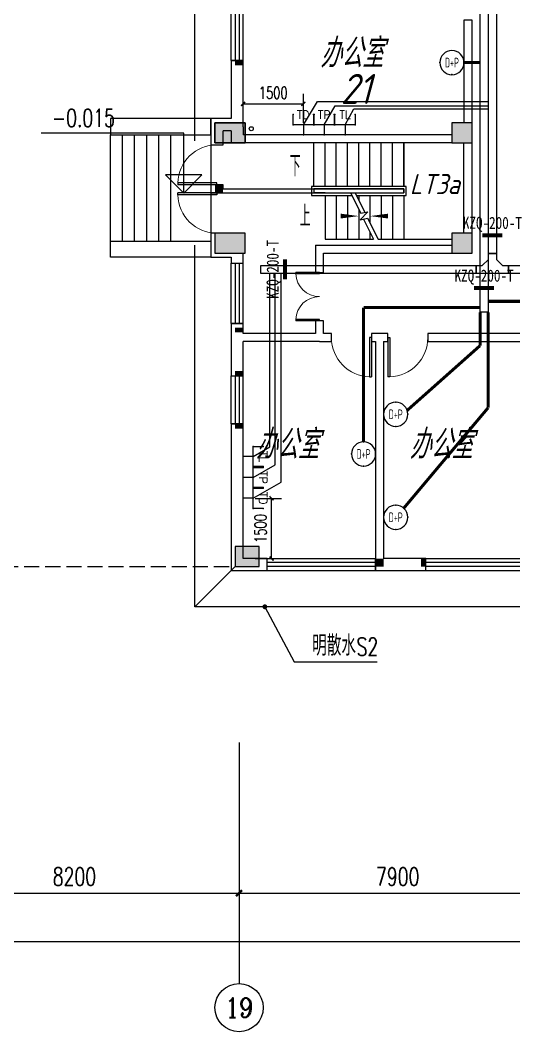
# Model space of a CAD drawing. Extents: x 1398449 to 2142961, y 256969 to 1032940.
# Drawn here: x 1629441 to 1641731, y 813176 to 838354 of the extents above; entities that cross this region are included whole.
import ezdxf
from ezdxf.enums import TextEntityAlignment as Align

# ---------------------------------------------------------------- set-up
doc = ezdxf.new("R2010")
doc.units = 0
doc.header["$LTSCALE"] = 1500
doc.header["$PDSIZE"] = 50
doc.linetypes.add('DASH', pattern=[0.35, 0.25, -0.1])
for name, color, linetype in [('1-建筑底图', 8, 'Continuous'), ('AXIS_TEXT', 7, 'Continuous'), ('CABLETRAY_PDS', 6, 'Continuous'), ('EQUIP-通讯', 3, 'Continuous'), ('TEL_DIM', 3, 'Continuous'), ('WIRE-综合布线', 5, 'Continuous'), ('光纤点位', 3, 'Continuous'), ('内网桥架', 1, 'Continuous'), ('抗震支吊架', 2, 'Continuous'), ('水', 5, 'Continuous'), ('红机电话', 3, 'Continuous'), ('结构柱子', 253, 'Continuous'), ('蓝机电话', 3, 'Continuous')]:
    doc.layers.add(name, color=color, linetype=linetype)
doc.layers.add('内网线路', color=1, linetype='Continuous', lineweight=30)
doc.styles.add('_TCH_AXIS', font='COMPLEX', dxfattribs={"bigfont": 'GBCBIG'})
doc.styles.add('_TCH_DIM', font='SIMPLEX', dxfattribs={"bigfont": 'GBCBIG'})
doc.styles.add('_TCH_DIM_T3', font='SIMPLEX', dxfattribs={"width": 0.705882, "bigfont": 'GBCBIG'})
doc.styles.add('_TEL_ATTDEF', font='GBENOR', dxfattribs={"width": 0.8, "height": 3, "bigfont": 'GBCBIG'})
doc.styles.add('_TEL_DIM', font='SIMPLEX', dxfattribs={"width": 0.8, "height": 3.5, "bigfont": 'HZTXT'})
doc.styles.add('A_DIM', font='simplex.shx', dxfattribs={"width": 0.7, "bigfont": 'gbcbig.shx'})
doc.styles.add('COMPLEX', font='COMPLEX')
doc.styles.add('kzcad', font='', dxfattribs={"width": 0.8})
doc.styles.get("Standard").update_dxf_attribs({"font": 'gbeitc.shx', "bigfont": 'gbcbig.shx'})
doc.styles.get('kzcad').set_extended_font_data('SimSun')
doc.linetypes.add('JIEDI', pattern='A,1.25,-0.25,0.25,-0.25,0.625,["/",Standard,S=0.6,R=0,X=0,Y=-0.3],0.625,-0.25,0.25,-0.25', length=4)
doc.dimstyles.new('_TCH_ARCH&&100', dxfattribs={"dimtxt": 297.5, "dimasz": 100, "dimexe": 250, "dimexo": 300, "dimgap": 126.25, "dimtad": 1, "dimdec": 0, "dimzin": 0, "dimdsep": 46, "dimtxsty": '_TCH_DIM_T3', "dimblk": 'ARCHTICK', "dimcen": 0.09, "dimclrt": 7, "dimazin": 2, "dimtfac": 1, "dimtdec": 0, "dimtix": 1, "dimtmove": 2, "dimatfit": 3, "dimfxl": 1, "dimtolj": 1, "dimtzin": 0, "dimarcsym": 0})
doc.dimstyles.new('_TCH_ARCH&&150', dxfattribs={"dimtxt": 446.25, "dimasz": 150, "dimexe": 375, "dimexo": 450, "dimgap": 189.375, "dimtad": 1, "dimdec": 0, "dimzin": 0, "dimdsep": 46, "dimtxsty": '_TCH_DIM_T3', "dimblk": 'ARCHTICK', "dimcen": 0.09, "dimclrt": 7, "dimazin": 2, "dimtfac": 1, "dimtdec": 0, "dimtix": 1, "dimtmove": 2, "dimatfit": 3, "dimfxl": 1, "dimtolj": 1, "dimtzin": 0, "dimarcsym": 0})

# ---------------------------------------------------------------- blocks, each defined once
blk = doc.blocks.new('A$C7C7335C3')
at = {"layer": '结构柱子'}
h = blk.add_hatch(color=6, dxfattribs=at)
h.dxf.hatch_style = 1
h.paths.add_polyline_path([(115950, 10550), (115950, 11050), (115200, 11050), (115200, 10550)])
h = blk.add_hatch(color=6, dxfattribs=at)
h.dxf.hatch_style = 1
h.paths.add_polyline_path([(121100, 10550), (121600, 10550), (121600, 11050), (121100, 11050)])
h = blk.add_hatch(color=6, dxfattribs=at)
h.dxf.hatch_style = 1
h.paths.add_polyline_path([(115950, 7800), (115950, 8300), (115200, 8300), (115200, 7800)])
h = blk.add_hatch(color=6, dxfattribs=at)
h.dxf.hatch_style = 1
h.paths.add_polyline_path([(121100, 7800), (121600, 7800), (121600, 8300), (121100, 8300)])
h = blk.add_hatch(color=6, dxfattribs=at)
h.dxf.hatch_style = 1
h.paths.add_polyline_path([(115700, 500), (115700, 0), (116300, 0), (116300, 500)])
at = {"layer": '结构柱子', "color": 6}
for points in [[(115200, 10550), (115950, 10550), (115950, 11050), (115200, 11050)], [(121600, 11050), (121100, 11050), (121100, 10550), (121600, 10550)], [(115200, 7800), (115950, 7800), (115950, 8300), (115200, 8300)], [(121600, 8300), (121100, 8300), (121100, 7800), (121600, 7800)], [(116300, 500), (115700, 500), (115700, 0), (116300, 0)]]:
    blk.add_lwpolyline(points, close=True, dxfattribs=at)
blk = doc.blocks.new('shui2')
at = {"layer": '水'}
blk.add_circle((566145, 435408), 50, dxfattribs=at)
blk = doc.blocks.new('$DorLib2D$00000001')
for p, q in [((0.45, 0.975), (0.5, 0.975)), ((0.45, 0), (0.45, 0.975)), ((0.5, 0), (0.5, 0.975)), ((0.5, 0), (0.45, 0))]:
    blk.add_line(p, q)
at = {"lineweight": 13}
blk.add_arc((0.475, 0), 0.975, 91.4693, 180, dxfattribs=at)
blk = doc.blocks.new('$TCHSYS$WIN2D')
for p, q in [((-0.5, 0.5), (0.5, 0.5)), ((-0.5, 0.5), (-0.5, -0.5)), ((0.5, 0.5), (0.5, -0.5)), ((0.5, 0.1667), (-0.5, 0.1667)), ((0.5, -0.1667), (-0.5, -0.1667)), ((-0.5, -0.5), (0.5, -0.5))]:
    blk.add_line(p, q)
blk = doc.blocks.new('$DorLib2D$00000002')
for p, q in [((-0.5, 0), (-0.5, 0.4875)), ((-0.475, 0.4875), (-0.5, 0.4875)), ((-0.475, 0), (-0.475, 0.4875)), ((0.475, 0), (0.475, 0.4875)), ((0.475, 0.4875), (0.5, 0.4875)), ((0.5, 0), (0.5, 0.4875)), ((-0.5, 0), (-0.475, 0)), ((0.5, 0), (0.475, 0))]:
    blk.add_line(p, q)
at = {"lineweight": 13}
for centre, start, end in [((-0.4875, 0), 0, 88.53072), ((0.4875, 0), 91.46928, 180)]:
    blk.add_arc(centre, 0.4875, start, end, dxfattribs=at)
blk = doc.blocks.new('_AXISO')
blk.add_circle((0, 0), 0.5)
at = {"layer": 'AXIS_TEXT', "style": 'COMPLEX', "width": 1.041667}
blk.add_attdef('A', text='', height=0.56, dxfattribs=at).set_placement((-0.25, -0.28), (0.25, -0.28), align=Align.FIT)
blk = doc.blocks.new('_ArchTick')
at = {"color": 0, "linetype": 'ByBlock', "const_width": 0.4}
blk.add_lwpolyline([(-0.5, -0.5), (0.5, 0.5)], dxfattribs=at)
blk = doc.blocks.new('*D321')
at = {"layer": '1-建筑底图', "color": 0, "lineweight": -2, "transparency": 16777216}
for p, q in [((-100, -4728), (-100, -9603)), ((139100, -4728), (139100, -9603)), ((-100, -9228), (139100, -9228))]:
    blk.add_line(p, q, dxfattribs=at)
at = {"layer": 'Defpoints', "color": 0}
for p in [(-100, -4278), (139100, -4278), (139100, -9228)]:
    blk.add_point(p, dxfattribs=at)
at = {"layer": '1-建筑底图', "color": 0, "lineweight": -2, "transparency": 16777216, "xscale": 150, "yscale": 150, "zscale": 150, "rotation": 180}
blk.add_blockref('_ArchTick', (-100, -9228), dxfattribs=at)
at = {"layer": '1-建筑底图', "color": 0, "lineweight": -2, "transparency": 16777216, "xscale": 150, "yscale": 150, "zscale": 150}
blk.add_blockref('_ArchTick', (139100, -9228), dxfattribs=at)
at = {"layer": '1-建筑底图', "color": 7, "transparency": 16777216, "insert": (69500, -8816), "char_height": 446.2, "attachment_point": 5, "style": '_TCH_DIM_T3'}
blk.add_mtext('\\A1;139200', dxfattribs=at)
blk = doc.blocks.new('*D340')
at = {"layer": '1-建筑底图', "color": 0, "lineweight": -2, "transparency": 16777216}
for p, q in [((107600, -4728), (107600, -8403)), ((115800, -4728), (115800, -8403)), ((107600, -8028), (115800, -8028))]:
    blk.add_line(p, q, dxfattribs=at)
at = {"layer": 'Defpoints', "color": 0}
for p in [(107600, -4278), (115800, -4278), (115800, -8028)]:
    blk.add_point(p, dxfattribs=at)
at = {"layer": '1-建筑底图', "color": 0, "lineweight": -2, "transparency": 16777216, "xscale": 150, "yscale": 150, "zscale": 150, "rotation": 180}
blk.add_blockref('_ArchTick', (107600, -8028), dxfattribs=at)
at = {"layer": '1-建筑底图', "color": 0, "lineweight": -2, "transparency": 16777216, "xscale": 150, "yscale": 150, "zscale": 150}
blk.add_blockref('_ArchTick', (115800, -8028), dxfattribs=at)
at = {"layer": '1-建筑底图', "color": 7, "transparency": 16777216, "insert": (111700, -7616), "char_height": 446.2, "attachment_point": 5, "style": '_TCH_DIM_T3'}
blk.add_mtext('\\A1;8200', dxfattribs=at)
blk = doc.blocks.new('*D341')
at = {"layer": '1-建筑底图', "color": 0, "lineweight": -2, "transparency": 16777216}
for p, q in [((115800, -4728), (115800, -8403)), ((123700, -4728), (123700, -8403)), ((115800, -8028), (123700, -8028))]:
    blk.add_line(p, q, dxfattribs=at)
at = {"layer": 'Defpoints', "color": 0}
for p in [(115800, -4278), (123700, -4278), (123700, -8028)]:
    blk.add_point(p, dxfattribs=at)
at = {"layer": '1-建筑底图', "color": 0, "lineweight": -2, "transparency": 16777216, "xscale": 150, "yscale": 150, "zscale": 150, "rotation": 180}
blk.add_blockref('_ArchTick', (115800, -8028), dxfattribs=at)
at = {"layer": '1-建筑底图', "color": 0, "lineweight": -2, "transparency": 16777216, "xscale": 150, "yscale": 150, "zscale": 150}
blk.add_blockref('_ArchTick', (123700, -8028), dxfattribs=at)
at = {"layer": '1-建筑底图', "color": 7, "transparency": 16777216, "insert": (119750, -7616), "char_height": 446.2, "attachment_point": 5, "style": '_TCH_DIM_T3'}
blk.add_mtext('\\A1;7900', dxfattribs=at)
blk = doc.blocks.new('$equip_U$00000080(win7-PC-hzk)')
blk.add_circle((0, 0.5), 0.5)
for p in [(0, 0.999), (-0.5, 0.5), (0.5, 0.5)]:
    blk.add_point(p)
at = {"color": 7, "style": '_TEL_DIM', "width": 0.7}
blk.add_attdef('$TEXT$', text='', height=0.4, dxfattribs=at).set_placement((0, 0.5), align=Align.MIDDLE_CENTER)
at = {"color": 7, "style": '_TEL_DIM', "flags": 1}
for tag in ['A', 'REMARK']:
    blk.add_attdef(tag, text='', height=0.00002, dxfattribs=at).set_placement((0, 0), align=Align.MIDDLE_CENTER)
blk = doc.blocks.new('$equip$00001867')
for p, q in [((-0.5, 0.499), (-0.5, 0.999)), ((0.5, 0.999), (0.5, 0.499)), ((0.5, 0.499), (-0.5, 0.499)), ((0, 0.5), (0, 0))]:
    blk.add_line(p, q)
for p in [(-0.5, 0.999), (0.5, 0.999), (-0.5, 0.499), (0, 0), (0.5, 0.499)]:
    blk.add_point(p)
at = {"color": 7, "style": '_TEL_DIM'}
blk.add_attdef('$TEXT$', text='', height=0.4, dxfattribs=at).set_placement((0, 0.999), align=Align.MIDDLE_CENTER)
at = {"color": 7, "style": '_TEL_DIM', "flags": 1}
blk.add_attdef('A', text='', height=0.00002, dxfattribs=at).set_placement((0, 0), align=Align.MIDDLE_CENTER)
blk = doc.blocks.new('$equip$00002670')
for p, q in [((-0.5, 0.499), (-0.5, 0.999)), ((0.5, 0.999), (0.5, 0.499)), ((0.5, 0.499), (-0.5, 0.499)), ((0, 0.5), (0, 0))]:
    blk.add_line(p, q)
for p in [(-0.5, 0.999), (0.5, 0.999), (-0.5, 0.499), (0, 0), (0.5, 0.499)]:
    blk.add_point(p)
at = {"color": 7, "style": '_TEL_DIM'}
blk.add_attdef('$TEXT$', text='', height=0.4, dxfattribs=at).set_placement((0, 0.999), align=Align.MIDDLE_CENTER)
at = {"color": 7, "style": '_TEL_DIM', "flags": 1}
blk.add_attdef('A', text='', height=0.000025, dxfattribs=at).set_placement((0, 0), align=Align.MIDDLE_CENTER)
blk = doc.blocks.new('*D1029')
at = {"layer": 'Defpoints', "color": 0, "transparency": 16777216}
for p in [(1634991, 826454), (1635699, 826454), (1634991, 824954)]:
    blk.add_point(p, dxfattribs=at)
at = {"layer": 'TEL_DIM', "color": 0, "lineweight": -2, "transparency": 16777216}
for p, q in [((1635291, 826454), (1635949, 826454)), ((1635699, 824954), (1635699, 826454)), ((1635291, 824954), (1635949, 824954))]:
    blk.add_line(p, q, dxfattribs=at)
at = {"layer": 'TEL_DIM', "color": 0, "lineweight": -2, "transparency": 16777216, "xscale": 100, "yscale": 100, "zscale": 100}
for p, rotation in [((1635699, 826454), 90), ((1635699, 824954), 270)]:
    blk.add_blockref('_ArchTick', p, dxfattribs=dict(at, rotation=rotation))
at = {"layer": 'TEL_DIM', "color": 7, "transparency": 16777216, "insert": (1635424, 825704), "char_height": 297.5, "attachment_point": 5, "rotation": 90, "style": '_TCH_DIM_T3'}
blk.add_mtext('\\A1;1500', dxfattribs=at)
blk = doc.blocks.new('*D989')
at = {"layer": 'Defpoints', "color": 0, "transparency": 16777216}
for p in [(1636491, 836274), (1634991, 835504), (1636491, 835504)]:
    blk.add_point(p, dxfattribs=at)
at = {"layer": 'TEL_DIM', "color": 0, "lineweight": -2, "transparency": 16777216}
for p, q in [((1634991, 835804), (1634991, 836524)), ((1636491, 835804), (1636491, 836524)), ((1634991, 836274), (1636491, 836274))]:
    blk.add_line(p, q, dxfattribs=at)
at = {"layer": 'TEL_DIM', "color": 0, "lineweight": -2, "transparency": 16777216, "xscale": 100, "yscale": 100, "zscale": 100, "rotation": 180}
blk.add_blockref('_ArchTick', (1634991, 836274), dxfattribs=at)
at = {"layer": 'TEL_DIM', "color": 0, "lineweight": -2, "transparency": 16777216, "xscale": 100, "yscale": 100, "zscale": 100}
blk.add_blockref('_ArchTick', (1636491, 836274), dxfattribs=at)
at = {"layer": 'TEL_DIM', "color": 7, "transparency": 16777216, "insert": (1635741, 836549), "char_height": 297.5, "attachment_point": 5, "style": '_TCH_DIM_T3'}
blk.add_mtext('\\A1;1500', dxfattribs=at)
blk = doc.blocks.new('1-一层建筑底图')
at = {"layer": '1-建筑底图'}
h = blk.add_hatch(color=256, dxfattribs=at)
h.dxf.hatch_style = 1
h.paths.add_polyline_path([(115950, 10650), (115200, 10650), (115200, 11150), (115950, 11150)])
for points in [[(121600, 10650), (121600, 11150), (121100, 11150), (121100, 10650)], [(115950, 8400), (115200, 8400), (115200, 7900), (115950, 7900)], [(121600, 7900), (121600, 8400), (121100, 8400), (121100, 7900)]]:
    blk.add_hatch(color=256, dxfattribs=at).paths.add_polyline_path(points)
for p, q in [((121600, 13700), (121400, 13700)), ((121400, 13700), (121400, 11150)), ((121600, 11150), (121600, 13700)), ((115900, 12700), (115600, 12700)), ((115600, 12700), (115600, 11250)), ((115900, 11050), (115900, 12700)), ((115100, 11250), (115100, 10600)), ((115600, 11250), (115100, 11250)), ((121600, 11150), (121100, 11150)), ((121100, 11150), (121100, 10650)), ((121600, 10650), (121600, 11150)), ((114420.5, 10885.3), (110869.3, 10885.3)), ((112600, 8200), (112600, 10850)), ((112900, 8200), (112900, 10850)), ((113200, 8200), (113200, 10850)), ((113500, 8200), (113500, 10850)), ((113800, 8200), (113800, 10850)), ((114100, 8200), (114100, 10850)), ((114420.5, 9398.3), (114420.5, 10885.3)), ((115400, 10600), (115400, 10950)), ((115600, 10950), (115400, 10950)), ((115600, 10950), (115600, 10650)), ((115900, 11050), (115900, 10850)), ((121100, 10850), (115900, 10850)), ((115100, 10600), (115100, 9600)), ((115100, 10600), (115400, 10600)), ((121100, 10650), (115600, 10650)), ((119900, 10650), (117660, 10650)), ((117660, 9560), (117660, 10650)), ((117940, 9560), (117940, 10650)), ((118220, 9560), (118220, 10650)), ((118500, 9560), (118500, 10650)), ((118780, 9560), (118780, 10650)), ((119060, 9560), (119060, 10650)), ((119340, 9560), (119340, 10650)), ((119620, 9560), (119620, 10650)), ((119900, 9560), (119900, 10650)), ((121100, 10650), (119900, 10650)), ((119900, 10650), (119900, 9560)), ((121100, 10650), (121600, 10650)), ((121400, 8400), (121400, 10650)), ((121400, 8400), (121400, 10650)), ((121600, 8400), (121600, 10650)), ((114420.5, 9398.3), (113970.5, 9848.3)), ((114870.5, 9848.3), (113970.5, 9848.3)), ((114420.5, 9398.3), (114870.5, 9848.3)), ((115400, 9600), (115100, 9600)), ((115100, 9600), (115100, 9500)), ((115400, 9500), (115400, 9600)), ((115100, 9500), (115100, 9400)), ((115100, 9400), (115400, 9400)), ((115100, 9400), (115100, 8400)), ((115400, 9500), (119900, 9500)), ((115400, 9400), (119900, 9400)), ((117600, 9560), (117600, 9340)), ((119960, 9560), (117600, 9560)), ((117600, 9340), (118607.8, 9340)), ((119900, 9500), (117660, 9500)), ((117660, 9500), (117660, 9400)), ((119900, 9500), (117660, 9500)), ((117660, 9400), (118577.9, 9400)), ((117940, 9400), (117660, 9400)), ((117940, 9400), (118577.9, 9400)), ((117940, 9340), (117940, 8250)), ((118220, 9340), (118220, 8250)), ((118500, 9340), (118500, 8250)), ((118577.9, 9400), (118829.3, 8895.1)), ((118689.6, 9400), (119900, 9400)), ((118689.6, 9400), (118930.7, 8915.7)), ((118689.6, 9400), (119900, 9400)), ((118719.5, 9340), (119960, 9340)), ((118780, 9340), (118780, 9218.4)), ((119060, 9340), (119060, 8656)), ((119340, 9340), (119340, 8250)), ((119620, 9340), (119620, 8250)), ((119900, 9400), (119900, 9500)), ((119900, 9500), (119900, 9400)), ((119900, 9500), (119900, 9400)), ((119900, 9340), (119900, 8250)), ((119900, 9340), (119900, 8250)), ((119960, 9340), (119960, 9560)), ((118780, 8994), (118780, 8250)), ((119004.1, 8930.6), (118818.9, 8735.6)), ((118829.3, 8895.1), (119004.1, 8930.6)), ((118818.9, 8735.6), (119001.9, 8772.7)), ((118900.4, 8752.2), (119150.4, 8250)), ((119001.9, 8772.7), (119262.1, 8250)), ((115200, 8400), (115100, 8400)), ((115100, 8400), (115100, 8000)), ((115950, 8400), (115200, 8400)), ((115200, 8400), (115200, 7900)), ((115950, 7900), (115950, 8400)), ((119060, 8431.6), (119060, 8250)), ((121600, 8400), (121100, 8400)), ((121100, 8400), (121100, 7900)), ((121600, 7900), (121600, 8400)), ((115100, 8100), (115100, 8100)), ((115100, 8100), (115100, 7800)), ((117700, 8100), (121100, 8100)), ((117700, 8100), (117700, 7420)), ((117940, 8250), (119150.4, 8250)), ((119262.1, 8250), (119900, 8250)), ((119900, 8250), (121100, 8250)), ((115200, 7900), (115950, 7900)), ((115900, 7650), (115900, 7900)), ((117900, 7900), (121100, 7900)), ((117900, 7420), (117900, 7900)), ((121100, 7900), (121600, 7900)), ((115100, 7800), (115600, 7800)), ((115600, 7800), (115600, 7650)), ((115600, 7650), (115900, 7650)), ((117700, 7420), (117900, 7420)), ((115900, 6150), (115600, 6150)), ((115600, 6150), (115600, 5800)), ((115900, 5900), (115900, 6150)), ((117900, 6220), (117700, 6220)), ((117700, 6220), (117700, 5900)), ((117900, 5900), (117900, 6220)), ((115600, 5800), (115600, 4850)), ((117700, 5900), (115900, 5900)), ((118100, 5900), (117900, 5900)), ((118100, 5700), (118100, 5900)), ((119300, 5900), (119100, 5900)), ((119100, 5900), (119100, 5700)), ((119500, 5900), (119300, 5900)), ((119500, 5700), (119500, 5900)), ((123800, 5900), (120500, 5900)), ((120500, 5900), (120500, 5700)), ((117800, 5700), (115900, 5700)), ((115900, 4850), (115900, 5700)), ((117800, 5700), (118100, 5700)), ((119100, 5700), (119200, 5700)), ((119200, 5700), (119200, 300)), ((119400, 5700), (119500, 5700)), ((119400, 5700), (119400, 300)), ((120500, 5700), (123600, 5700)), ((115600, 4850), (115900, 4850)), ((115900, 3650), (115600, 3650)), ((115600, 3650), (115600, 0)), ((115900, 300), (115900, 3650)), ((116500, 300), (115900, 300)), ((116500, 0), (116500, 300)), ((119200, 300), (119200, 0)), ((120450, 300), (119400, 300)), ((120450, 0), (120450, 300)), ((115600, 0), (116500, 0)), ((119200, 0), (119300, 0)), ((119300, 0), (120450, 0)), ((116441, -900), (117170.4, -2273.5)), ((117170.4, -2273.5), (119234.9, -2273.5)), ((115800, -4278.1), (115800, -10278.1))]:
    blk.add_line(p, q, dxfattribs=at)
for points in [[(114700.1, 10700), (114700.1, 18450)], [(115100, 10850), (115100, 11250), (112600, 11250), (112600, 10850), (115100, 10850)], [(115100, 8200), (115100, 7800), (112600, 7800), (112600, 8200), (115100, 8200)], [(123350, -900), (114700.1, -900), (114700.1, 8100)], [(114700.1, -900), (115700.1, 100)]]:
    blk.add_lwpolyline(points, dxfattribs=at)
blk.add_lwpolyline([(115950, 10650), (115200, 10650), (115200, 11150), (115950, 11150)], close=True, dxfattribs=at)
for points in [[(117520, 10075, 0, 0, 0), (120650, 10075, 0, 0, 0), (120650, 8825, 0, 0, 0), (119060, 8825, 0, 120, 0), (119510, 8825, 0, 0, 0)], [(117800, 8825, 0, 0, 0), (118780, 8825, 0, 120, 0), (118330, 8825, 0, 0, 0)]]:
    blk.add_lwpolyline(points, format="xyseb", dxfattribs=at)
blk.add_lwpolyline([(112285.1, 9332.3, 1), (112285.1, 9332.3, 1)], format="xyb", close=True, dxfattribs=at)
at = {"layer": '1-建筑底图', "linetype": 'DASH'}
blk.add_lwpolyline([(0.1, 700), (0.1, -9900), (23300.1, -9900), (23300.1, 100), (116300.1, 100)], dxfattribs=at)
at = {"layer": '1-建筑底图', "const_width": 60}
blk.add_lwpolyline([(116426.9, -873.5, 1), (116455.1, -926.5, 1)], format="xyb", close=True, dxfattribs=at)
at = {"layer": '1-建筑底图'}
for points in [[(115700.1, 12580), (115900.1, 12580), (115700.1, 12700), (115900.1, 12700)], [(115200, 9400), (115400, 9400), (115200, 9600), (115400, 9600)], [(115700.1, 5930), (115900.1, 5930), (115700.1, 6050), (115900.1, 6050)], [(115700.1, 4850), (115900.1, 4850), (115700.1, 4970), (115900.1, 4970)], [(115700.1, 3530), (115900.1, 3530), (115700.1, 3650), (115900.1, 3650)], [(119200.1, 300), (119200.1, 100), (119400.1, 300), (119400.1, 100)], [(120330.1, 300), (120330.1, 100), (120450.1, 300), (120450.1, 100)]]:
    blk.add_solid(points, dxfattribs=at)
for name, p in [('A$C7C7335C3', (0, 100)), ('shui2', (-450041.7, -424408.2))]:
    blk.add_blockref(name, p, dxfattribs=at)
for name, p, xscale, yscale, zscale, rotation in [('$TCHSYS$WIN2D', (115750, 13300), -1200, -300, -1200, 269.9999999888445), ('$DorLib2D$00000001', (115250, 10100), 1000, -1000, 1000, 270.0000000118599), ('$DorLib2D$00000001', (115250, 8900), -1000, -1000, -1000, 270.0000000118639), ('$TCHSYS$WIN2D', (115750, 6900), -1500, -300, -1500, 269.9999999976048), ('$DorLib2D$00000002', (117800, 6820), -1200, -1200, 200.0000000038126, 270.0000000118607), ('$DorLib2D$00000001', (118600, 5800), -1000, 1000, -1000, 180.0000000000076), ('$DorLib2D$00000001', (120000, 5800), 1000, 1000, 1000, 180.0000000000091), ('$TCHSYS$WIN2D', (115750, 4250), -1200, -300, -1200, 270.000000003584), ('$TCHSYS$WIN2D', (117850, 150), -2700, 300, -2700, 180.0000000008595), ('$TCHSYS$WIN2D', (121800, 150), -2700, 300, -2700, 180.0000000001956)]:
    blk.add_blockref(name, p, dxfattribs=dict(at, xscale=xscale, yscale=yscale, zscale=zscale, rotation=rotation))
ref = blk.add_blockref('_AXISO', (115800, -10878.1), dxfattribs=dict(at, xscale=1200, yscale=1200, zscale=1200))
ref.add_attrib('A', '19', dxfattribs={"layer": 'AXIS_TEXT', "height": 492.67, "style": '_TCH_AXIS'}).set_placement((115459.9, -11124.5), (116140.2, -11124.5), align=Align.FIT)
for s, height, p in [('办公室', 723.4, (117815.7, 12522.1)), ('21', 750, (118330.8, 11614.9)), ('LT3a', 500, (120051.8, 9371.8)), ('办公室', 723.4, (116213.5, 2781.7)), ('办公室', 723.4, (120041.5, 2781.7))]:
    blk.add_text(s, height=height, dxfattribs=at).set_placement(p)
for s, height, style, width, p in [('-0.015', 446.25, '_TCH_DIM', 0.705882, (111142.3, 11042.8)), ('下', 525, 'A_DIM', 0.7, (117064.5, 9812.5)), ('上', 525, 'A_DIM', 0.7, (117315.5, 8562.5)), ('S2', 446.25, '_TCH_DIM', 0.705882, (118724.9, -2116))]:
    blk.add_text(s, height=height, dxfattribs=dict(at, style=style, width=width)).set_placement(p)
at = {"layer": '1-建筑底图', "style": '_TCH_DIM'}
blk.add_text('明散水', height=506.38, dxfattribs=at).set_placement((117619.1, -2116))
at = {"layer": '1-建筑底图'}
for p1, p2, distance, picture, middle in [((-100, -4278.1), (139100, -4278.1), -4950, '*D321', (69500, -8815.6)), ((107600, -4278.1), (115800, -4278.1), -3750, '*D340', (111700, -7615.6)), ((115800, -4278.1), (123700, -4278.1), -3750, '*D341', (119750, -7615.6))]:
    dim = blk.add_aligned_dim(p1=p1, p2=p2, distance=distance, dimstyle='_TCH_ARCH&&150', dxfattribs=at)
    dim.commit()
    dim.dimension.update_dxf_attribs({"geometry": picture, "text_midpoint": middle})

msp = doc.modelspace()

# ---------------------------------------------------------------- linework, layer by layer
at = {"layer": 'CABLETRAY_PDS'}
for p, q in [((1640891, 831087.9), (1640891, 853477.7)), ((1641091, 853477.7), (1641091, 831087.9)), ((1641091, 831087.9), (1640891, 831087.9))]:
    msp.add_line(p, q, dxfattribs=at)
at = {"layer": 'WIRE-综合布线', "linetype": 'Continuous', "const_width": 75}
for points in [[(1640891, 837299.6), (1640491, 837299.6)], [(1643190.6, 831357.4), (1641091, 831357.4)], [(1637991.3, 827858.5), (1637991.3, 831201.7)], [(1640891, 831201.7), (1637991.3, 831201.7)], [(1640891, 830254.4), (1640891, 831081)], [(1641091, 828706.8), (1641091, 831081)], [(1640891, 830254.4), (1639074.7, 828641.1)], [(1638989.4, 826206.2), (1641091, 828706.8)]]:
    msp.add_lwpolyline(points, dxfattribs=at)
at = {"layer": '内网桥架'}
for p, q in [((1641098, 832551.3), (1641098, 854799.9)), ((1641298, 854799.9), (1641298, 832551.3)), ((1640948, 832251.3), (1641098, 832401.3)), ((1641098, 832401.3), (1641098, 832551.3)), ((1641098, 832551.3), (1641298, 832551.3)), ((1641298, 832551.3), (1641098, 832551.3)), ((1641298, 832551.3), (1641298, 832401.3)), ((1641298, 832401.3), (1641448, 832251.3)), ((1635436.7, 832051.3), (1635436.7, 832251.3)), ((1635436.7, 832251.3), (1640798, 832251.3)), ((1640798, 832251.3), (1640798, 832051.3)), ((1640798, 832051.3), (1640798, 832251.3)), ((1640798, 832251.3), (1640948, 832251.3)), ((1641448, 832251.3), (1641598, 832251.3)), ((1641598, 832051.3), (1641598, 832251.3)), ((1641598, 832251.3), (1651068.2, 832251.3)), ((1641598, 832251.3), (1641598, 832051.3)), ((1640798, 832051.3), (1635436.7, 832051.3)), ((1641598, 832051.3), (1640798, 832051.3)), ((1651068.2, 832051.3), (1641598, 832051.3))]:
    msp.add_line(p, q, dxfattribs=at)
at = {"layer": '内网线路'}
for points in [[(1636491, 835753.9), (1636846.5, 836329.1), (1641098, 836329.1)], [(1637011, 835754.2), (1637287.1, 836221.5), (1641098, 836221.5)], [(1637529.3, 835753.9), (1637744.9, 836148), (1641098, 836148)], [(1635240.5, 827492.7), (1635658.4, 827735.8), (1635658.4, 832051.3)], [(1635240.5, 826974.4), (1635789.4, 827288.7), (1635789.4, 832051.3)], [(1635240.5, 826454.4), (1635937, 826858.8), (1635937, 832051.3)]]:
    msp.add_lwpolyline(points, dxfattribs=at)
at = {"layer": '抗震支吊架', "color": 5, "const_width": 100}
for points in [[(1640948, 833001.3), (1641448, 833001.3)], [(1636036.7, 831901.3), (1636036.7, 832401.3)]]:
    msp.add_lwpolyline(points, dxfattribs=at)
at = {"layer": '抗震支吊架', "color": 2, "const_width": 100}
msp.add_lwpolyline([(1640741, 831687.9), (1641241, 831687.9)], dxfattribs=at)

# ---------------------------------------------------------------- block references
at = {"layer": '1-建筑底图', "linetype": 'JIEDI'}
msp.add_blockref('1-一层建筑底图', (1519090.9, 824654.4), dxfattribs=at)
at = {"layer": 'EQUIP-通讯', "linetype": 'JIEDI'}
ref = msp.add_blockref('$equip_U$00000080(win7-PC-hzk)', (1640191.3, 837599.3), dxfattribs=dict(at, xscale=-600, yscale=600, zscale=600, rotation=180))
ref.add_attrib('$TEXT$', 'D+P', dxfattribs={"layer": '0', "color": 7, "height": 240, "style": '_TEL_ATTDEF', "width": 0.7}).set_placement((1640191.3, 837299.6), align=Align.MIDDLE_CENTER)
ref = msp.add_blockref('$equip_U$00000080(win7-PC-hzk)', (1638490.9, 828545.4), dxfattribs=dict(at, xscale=-600, yscale=600, zscale=600, rotation=269.9999999999998))
ref.add_attrib('$TEXT$', 'D+P', dxfattribs={"layer": '0', "color": 7, "height": 240, "style": '_TEL_ATTDEF', "width": 0.7}).set_placement((1638790.6, 828545.4), align=Align.MIDDLE_CENTER)
ref = msp.add_blockref('$equip_U$00000080(win7-PC-hzk)', (1638291, 827558.8), dxfattribs=dict(at, xscale=-600, yscale=600, zscale=600, rotation=89.99999999999984))
ref.add_attrib('$TEXT$', 'D+P', dxfattribs={"layer": '0', "color": 7, "height": 240, "style": '_TEL_ATTDEF', "width": 0.7}).set_placement((1637991.3, 827558.8), align=Align.MIDDLE_CENTER)
ref = msp.add_blockref('$equip_U$00000080(win7-PC-hzk)', (1638490.9, 825981.9), dxfattribs=dict(at, xscale=-600, yscale=600, zscale=600, rotation=269.9999999999998))
ref.add_attrib('$TEXT$', 'D+P', dxfattribs={"layer": '0', "color": 7, "height": 240, "style": '_TEL_ATTDEF', "width": 0.7}).set_placement((1638790.6, 825981.9), align=Align.MIDDLE_CENTER)
at = {"layer": '光纤点位', "xscale": 500, "yscale": 500, "zscale": 500}
msp.add_blockref('$equip$00002670', (1636491, 835504.4), dxfattribs=at).add_auto_attribs({'$TEXT$': 'TD'})
at = {"layer": '光纤点位', "xscale": 500, "yscale": 500, "zscale": 500, "rotation": 270}
msp.add_blockref('$equip$00002670', (1634991, 826454.4), dxfattribs=at).add_auto_attribs({'$TEXT$': 'TD'})
at = {"layer": '红机电话', "xscale": 500, "yscale": 500, "zscale": 500}
msp.add_blockref('$equip$00001867', (1637011, 835504.4), dxfattribs=at).add_auto_attribs({'$TEXT$': 'TP'})
at = {"layer": '红机电话', "xscale": 500, "yscale": 500, "zscale": 500, "rotation": 270}
msp.add_blockref('$equip$00001867', (1634991, 826974.4), dxfattribs=at).add_auto_attribs({'$TEXT$': 'TP'})
at = {"layer": '蓝机电话', "xscale": 500, "yscale": 500, "zscale": 500}
msp.add_blockref('$equip$00001867', (1637529.3, 835504.4), dxfattribs=at).add_auto_attribs({'$TEXT$': 'TL'})
at = {"layer": '蓝机电话', "xscale": 500, "yscale": 500, "zscale": 500, "rotation": 270}
msp.add_blockref('$equip$00001867', (1634991, 827492.7), dxfattribs=at).add_auto_attribs({'$TEXT$': 'TL'})

# ---------------------------------------------------------------- texts
at = {"layer": '抗震支吊架', "color": 5, "style": 'kzcad', "width": 0.8}
for rotation, p in [(359.88539, (1641198, 833161.3)), (89.88539, (1635876.7, 832151.3))]:
    msp.add_text('KZQ-200-T', height=300, rotation=rotation, dxfattribs=at).set_placement(p, align=Align.CENTER)
at = {"layer": '抗震支吊架', "color": 2, "style": 'kzcad', "width": 0.8}
msp.add_text('KZQ-200-T', height=300, rotation=359.88539, dxfattribs=at).set_placement((1640991, 831847.9), align=Align.CENTER)

# ---------------------------------------------------------------- dimensions: what is measured, and where the dimension line sits
at = {"layer": 'TEL_DIM'}
for p1, p2, distance, picture, middle in [((1634991, 835504.4), (1636491, 835504.4), 769.9, '*D989', (1635741, 836549.3)), ((1634991, 824954.4), (1634991, 826454.4), -708, '*D1029', (1635424, 825704.4))]:
    dim = msp.add_aligned_dim(p1=p1, p2=p2, distance=distance, dimstyle='_TCH_ARCH&&100', dxfattribs=at)
    dim.commit()
    dim.dimension.update_dxf_attribs({"geometry": picture, "text_midpoint": middle})

doc.saveas('drawing.dxf')
